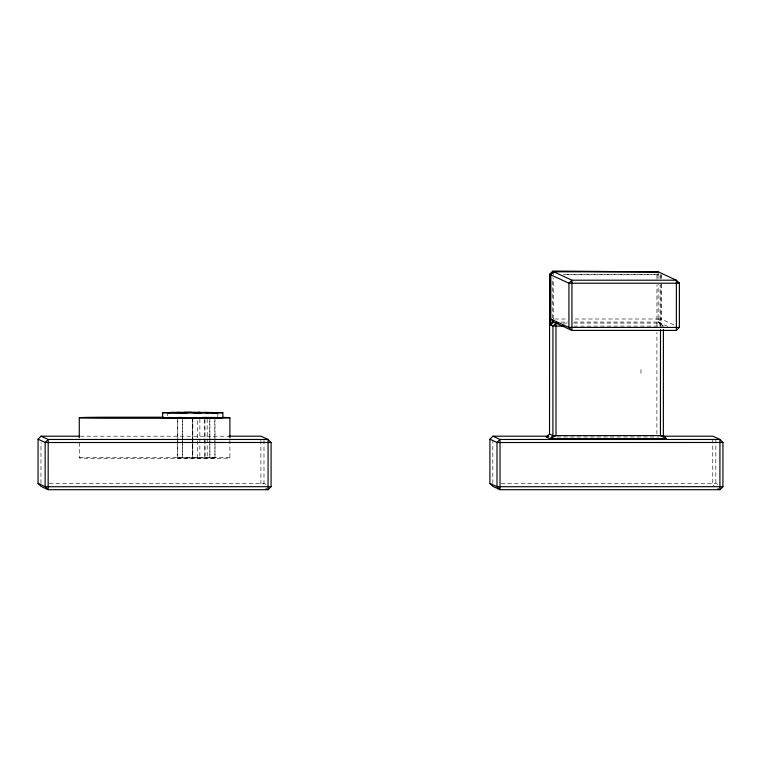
<?xml version="1.0" encoding="UTF-8"?>
<svg xmlns="http://www.w3.org/2000/svg" width="761" height="761" viewBox="0 0 761 761"><rect width="100%" height="100%" fill="white"/><g stroke="black" fill="none" stroke-linecap="round" stroke-linejoin="round"><path stroke-width="0.57" stroke-dasharray="3.81 2.85" d="M40.961 483.368L40.989 442.655M229.889 440.191L229.889 457.922A37.175 0.552 0 0 1 205.917 458.445L105.503 458.445A37.175 0.552 0 0 1 79.268 457.922L79.277 440.191M167.648 415.734L167.648 412.719M215.002 417.818L214.983 457.998L177.751 457.96L177.694 417.741M177.751 457.96L177.77 417.779M182.63 417.703L182.688 457.922L182.707 418.921M192.837 417.779L192.818 457.96M197.66 457.884L197.603 420.034M199.867 418.959L199.848 457.96M204.804 418.921L204.947 457.998L204.88 418.959M207.144 418.921L207.211 457.96L177.674 457.922M209.903 417.779L209.884 457.96L209.741 417.703M214.983 457.998L214.764 417.703M217.855 416.733L217.855 412.719M260.89 440.334L260.928 485.404M264 440.372L263.981 483.416L262.469 484.919M492.814 483.368L492.843 440.334M552.496 318.05L552.515 277.832M553.637 319.002L553.656 278.288M656.876 433.998L656.924 332.253M656.924 326.336L656.943 284.928M656.943 279.011L656.952 274.274L563.197 274.274M573.861 326.146L663.402 326.098L660.976 324.985L658.16 322.055L658.075 284.1M658.084 278.288L657.989 271.744M660.034 326.383L660.053 284.975M660.053 279.059L660.053 274.321M660.995 284.1L660.976 324.985L658.065 319.002L573.804 319.002M660.995 278.26L660.995 274.759L563.15 274.797M661.185 284.148L661.166 319.04L658.16 322.055L573.899 322.055M661.195 278.336L661.195 274.845M712.743 439.173L712.781 485.404M715.854 439.211L715.835 483.416L712.819 486.422M658.084 274.797L658.179 271.829M554.817 319.002L567.877 319.002M560.847 322.055L567.972 322.055M563.083 323.083L567.83 323.083M573.765 323.083L660.396 323.083L663.402 326.098M80.314 436.196L228.89 436.196M557.014 436.966L659.235 436.966M209.722 457.884L214.745 457.884M49.284 483.368L260.871 483.368L263.981 483.416L266.008 484.348M501.138 483.368L712.724 483.368L715.835 483.416L717.861 484.348M656.952 274.274L659.016 274.312M658.065 319.002L661.166 319.04L675.093 325.442M658.16 322.055L667.797 326.488M641.009 369.504L640.895 373.927M660.396 323.083L660.491 326.146M553.561 271.744L553.656 274.797M229.889 457.922A37.175 0.552 0 0 0 203.644 457.399L103.239 457.399A37.175 0.552 0 0 0 79.268 457.922M192.6 417.675L192.657 457.884L192.676 417.703"/><path stroke-width="1.14" d="M228.89 436.196L260.985 436.196L268.081 439.468L271.097 442.474L271.078 486.679L268.062 489.694L48.162 489.694L41.065 486.422L38.05 483.416L38.069 439.211L41.084 436.196L79.125 436.196M79.277 437.832L79.287 417.741A37.175 0.552 0 0 1 103.258 417.218L163.501 417.218M180.899 418.065L162.626 417.741L162.626 412.719L174.431 412.452M198.469 412.357L222.878 412.719L222.878 417.741L172.138 418.055M229.898 437.832L229.908 417.741M662.917 436.196L712.838 436.196L719.935 439.468L722.95 442.474L722.931 486.679L719.916 489.694L500.015 489.694L492.919 486.422L489.903 483.416L489.922 439.211L492.938 436.196L548.805 436.196M549.528 434.046L552.895 435.596L556.006 435.634L663.354 435.596L666.56 438.697L550.079 438.697L546.322 436.966L549.528 434.046L549.604 274.321L552.619 271.306L657.989 271.744L552.619 271.306M553.561 271.744L550.545 274.759L550.517 324.985L552.952 326.098L564.367 326.146M550.717 319.04L550.736 274.845L553.751 271.829L658.179 271.829L676.386 280.2L679.392 283.216L679.373 327.411L676.358 330.426L571.93 330.426L553.732 322.055L550.717 319.04L568.914 327.411L571.93 330.426L571.958 280.2L553.751 271.829M660.491 329.675L660.434 435.634L666.56 438.697L664.676 437.832M663.354 435.596L663.402 329.627M676.358 330.426L676.386 280.2L571.958 280.2L568.943 283.216L568.914 327.411L679.373 327.411M553.114 320L550.517 324.985L553.732 322.055M555.968 323.083L552.952 326.098L552.895 435.596L550.079 438.697L556.006 435.634L555.968 323.083L558.336 323.083M546.322 436.966L548.358 435.977M162.626 417.741L170.759 417.428M222.878 412.719L206.003 413.042M170.607 412.529L167.648 412.719L187.035 413.08M217.208 417.837L202.026 418.093M211.073 412.985L217.855 412.719L204.604 412.395M271.097 442.474L48.276 442.522L45.165 442.474L38.069 439.211M722.95 442.474L500.129 442.522L497.019 442.474L489.922 439.211M271.078 486.679L48.257 486.726L45.146 486.679L38.05 483.416M722.931 486.679L500.11 486.726L497 486.679L489.903 483.416M170.768 412.405L179.501 412.395M176.847 412.329L191.943 412.348M208.657 413.109L193.56 413.09M181.489 417.409L167.648 417.741L171.415 417.932M184.019 412.291L199.61 412.291M201.494 413.147L162.626 412.719M185.884 417.779L177.77 417.779M201.874 417.779L215.002 417.818L204.719 417.703M202.559 417.409L217.351 417.504M214.088 417.551L216.79 417.646M677.252 282.226L679.392 283.216L568.943 283.216L550.736 274.845M549.604 274.321L550.545 274.759M717.889 488.762L719.916 489.694L719.935 439.468L500.034 439.468L492.938 436.196M266.036 488.762L268.062 489.694L268.081 439.468L48.181 439.468L41.084 436.196M222.288 417.418A37.175 0.552 0 0 1 205.936 418.265L105.522 418.265A37.175 0.552 0 0 1 79.287 417.741M45.165 442.474L45.146 486.679L48.162 489.694L48.181 439.468L45.165 442.474M497.019 442.474L497 486.679L500.015 489.694L500.034 439.468L497.019 442.474"/></g></svg>
